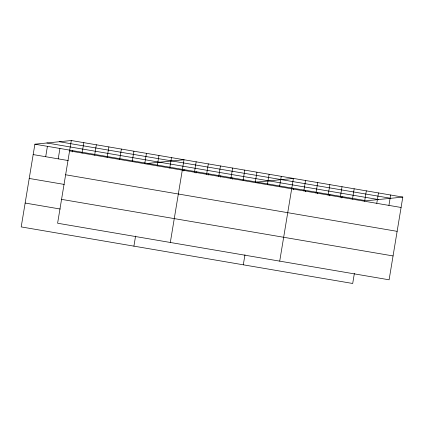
<?xml version="1.0" encoding="UTF-8"?>
<svg xmlns="http://www.w3.org/2000/svg" width="424" height="424" viewBox="0 0 424 424"><rect width="100%" height="100%" fill="white"/><g stroke="black" fill="none" stroke-linecap="round" stroke-linejoin="round"><path stroke-width="0.64" d="M71.301 140.519L57.606 223.236L389.105 279.803L402.8 197.086L71.301 140.519L34.895 144.197L21.2 226.914L352.699 283.481L354.363 273.432M45.697 156.721L47.419 146.333M58.221 158.857L59.943 148.469M72.25 151.903L72.462 150.605M82.102 153.043L83.825 142.655M94.626 155.179L96.349 144.796M107.15 157.32L108.873 146.932M119.674 159.456L121.397 149.068M132.198 161.592L133.915 151.204M144.722 163.728L146.439 153.34M133.91 246.148L135.574 236.094M157.246 165.864L158.963 155.481M169.77 168.005L171.487 157.617M170.316 242.47L184.011 159.753L147.605 163.426M183.852 170.946L184.069 169.648M194.446 172.213L196.164 161.825M196.01 173.024L196.222 171.725M206.599 174.291L208.322 163.903M208.163 175.096L208.38 173.798M218.758 176.363L220.475 165.975M220.321 177.174L220.533 175.875M230.91 178.435L232.633 168.047M232.474 179.246L232.686 177.948M243.063 180.513L244.786 170.125M255.222 182.585L256.939 172.197M243.307 264.815L244.966 254.76M267.374 184.657L269.097 174.269M279.533 186.735L281.25 176.347M279.713 261.136L293.403 178.419L256.997 182.097M293.249 189.618L293.461 188.32M303.838 190.88L305.561 180.497M305.402 191.69L305.619 190.392M315.997 192.957L317.714 182.569M317.56 193.763L317.772 192.464M328.149 195.029L329.872 184.641M329.713 195.84L329.93 194.542M340.308 197.102L342.025 186.719M341.866 197.913L342.083 196.614M352.461 199.179L354.178 188.791M364.614 201.252L366.336 190.864M376.772 203.329L378.489 192.941M388.925 205.402L390.647 195.013M402.8 197.086L366.394 200.764L34.895 144.197M59.286 141.733L390.785 198.299M46.91 142.983L378.409 199.55M69.578 150.907L401.083 207.474M33.173 154.58L68.237 160.564M65.63 174.778L397.129 231.345M29.224 178.451L64.289 184.435M61.56 199.37L393.059 255.937M25.154 203.043L60.219 209.027"/></g></svg>
